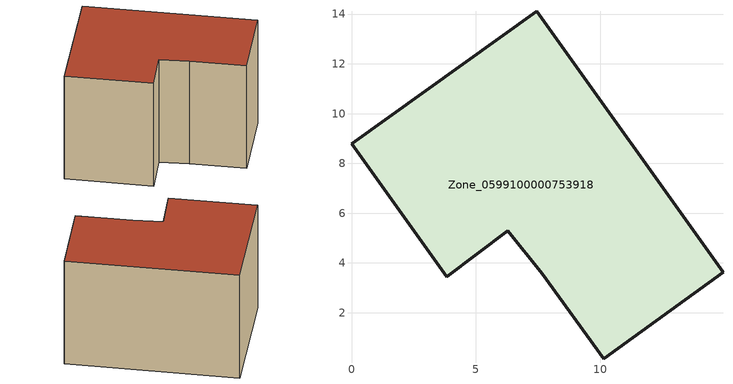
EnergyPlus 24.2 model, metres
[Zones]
Zone_0599100000753918
 floor ground (C_G): 6.27,5.3 3.82,3.44 0,8.79 7.45,14.11 14.92,3.64 10.13,0.16 7.66,3.56 z0
 wall outside (C_F): 7.45,14.11 0,8.79 3.82,3.44 6.27,5.3 7.66,3.56 10.13,0.16 14.92,3.64 7.45,14.11 z0:8.97
 roof outside (C_R): 7.66,3.56 10.13,0.16 14.92,3.64 7.45,14.11 0,8.79 3.82,3.44 6.27,5.3 z8.97
[BUILDING]
Pand.0599100000753918: North Axis=0; Terrain=City; Loads Convergence Tolerance Value=0.04; Temperature Convergence Tolerance Value=0.4; Solar Distribution=FullExterior; Maximum Number of Warmup Days=25; Minimum Number of Warmup Days=1
[Site:Location]
Rotterdam.The.Hague.AP_ZH_NLD Design_Conditions: Latitude=51.96; Longitude=4.45; Time Zone=1; Elevation=-4.5
[SITE:GROUNDTEMPERATURE:BUILDINGSURFACE]
18, 18, 18, 18, 18, 18, 18, 18, 18, 18, 18, 18
[MATERIAL] Thermal Absorptance=0.9; Solar Absorptance=0.7; Visible Absorptance=0.7
Name | Roughness | Thickness | Conductivity | Density | Specific Heat
G.TI.2006-2014 | MediumSmooth | 0.15 | 0.06 | 540 | 1210
F.TI.2006-2014 | Rough | 0.3 | 0.12 | 1920 | 840
R.TI.2006-2014 | MediumRough | 0.2 | 0.08 | 1500 | 1000
[CONSTRUCTION]
C_G: G.TI.2006-2014
C_F: F.TI.2006-2014
C_R: R.TI.2006-2014
[ZONE]
Zone_0599100000753918: Type=1; Multiplier=1; Ceiling Height=Autocalculate; Volume=Autocalculate; Floor Area=autocalculate; Part of Total Floor Area=Yes
[ZONEINFILTRATION:DESIGNFLOWRATE]
Infil_Zone_0599100000753918: Zone or ZoneList or Space or SpaceList=Zone_0599100000753918; Schedule=AlwaysOn; Design Flow Rate Calculation Method=Flow/Area; Flow Rate per Floor Area=0.0015; Constant Term Coefficient=1; Temperature Term Coefficient=0; Velocity Term Coefficient=0; Velocity Squared Term Coefficient=0
[HVACTEMPLATE:ZONE:IDEALLOADSAIRSYSTEM]
Zone_0599100000753918: Maximum Heating Supply Air Temperature=50; Minimum Cooling Supply Air Temperature=13; Maximum Heating Supply Air Humidity Ratio=0.0156; Minimum Cooling Supply Air Humidity Ratio=0.0077; Heating Limit=NoLimit; Cooling Limit=NoLimit; Dehumidification Control Type=ConstantSensibleHeatRatio; Cooling Sensible Heat Ratio=0.7; Dehumidification Setpoint=60; Humidification Control Type=None; Humidification Setpoint=30; Outdoor Air Method=None; Outdoor Air Flow Rate per Person=0.00944; Outdoor Air Flow Rate per Zone Floor Area=0; Outdoor Air Flow Rate per Zone=0; Demand Controlled Ventilation Type=None; Outdoor Air Economizer Type=NoEconomizer; Heat Recovery Type=None; Sensible Heat Recovery Effectiveness=0.7; Latent Heat Recovery Effectiveness=0.65
[ZONECONTROL:THERMOSTAT]
ThermostatControl_Zone_0599100000753918: Zone or ZoneList=Zone_0599100000753918; Control Type Schedule=DualSetpointControlType; Control 1=Thermostat_Zone_0599100000753918; Temperature Difference Between Cutout And Setpoint=0
[THERMOSTATSETPOINT:DUALSETPOINT]
Thermostat_Zone_0599100000753918: Heating Setpoint Temperature Schedule=HeatingSetpoint_Zone_0599100000753918; Cooling Setpoint Temperature Schedule=CoolingSetpoint_Zone_0599100000753918
[SCHEDULE:COMPACT]
HeatingSetpoint_Zone_0599100000753918: Through: 12/31, For: AllDays, Until: 24:00, 21
CoolingSetpoint_Zone_0599100000753918: Through: 12/31, For: AllDays, Until: 24:00, 24
DualSetpointControlType: Through: 12/31, For: AllDays, Until: 24:00, 4
AlwaysOn: Through: 12/31, For: AllDays, Until: 24:00, 1
